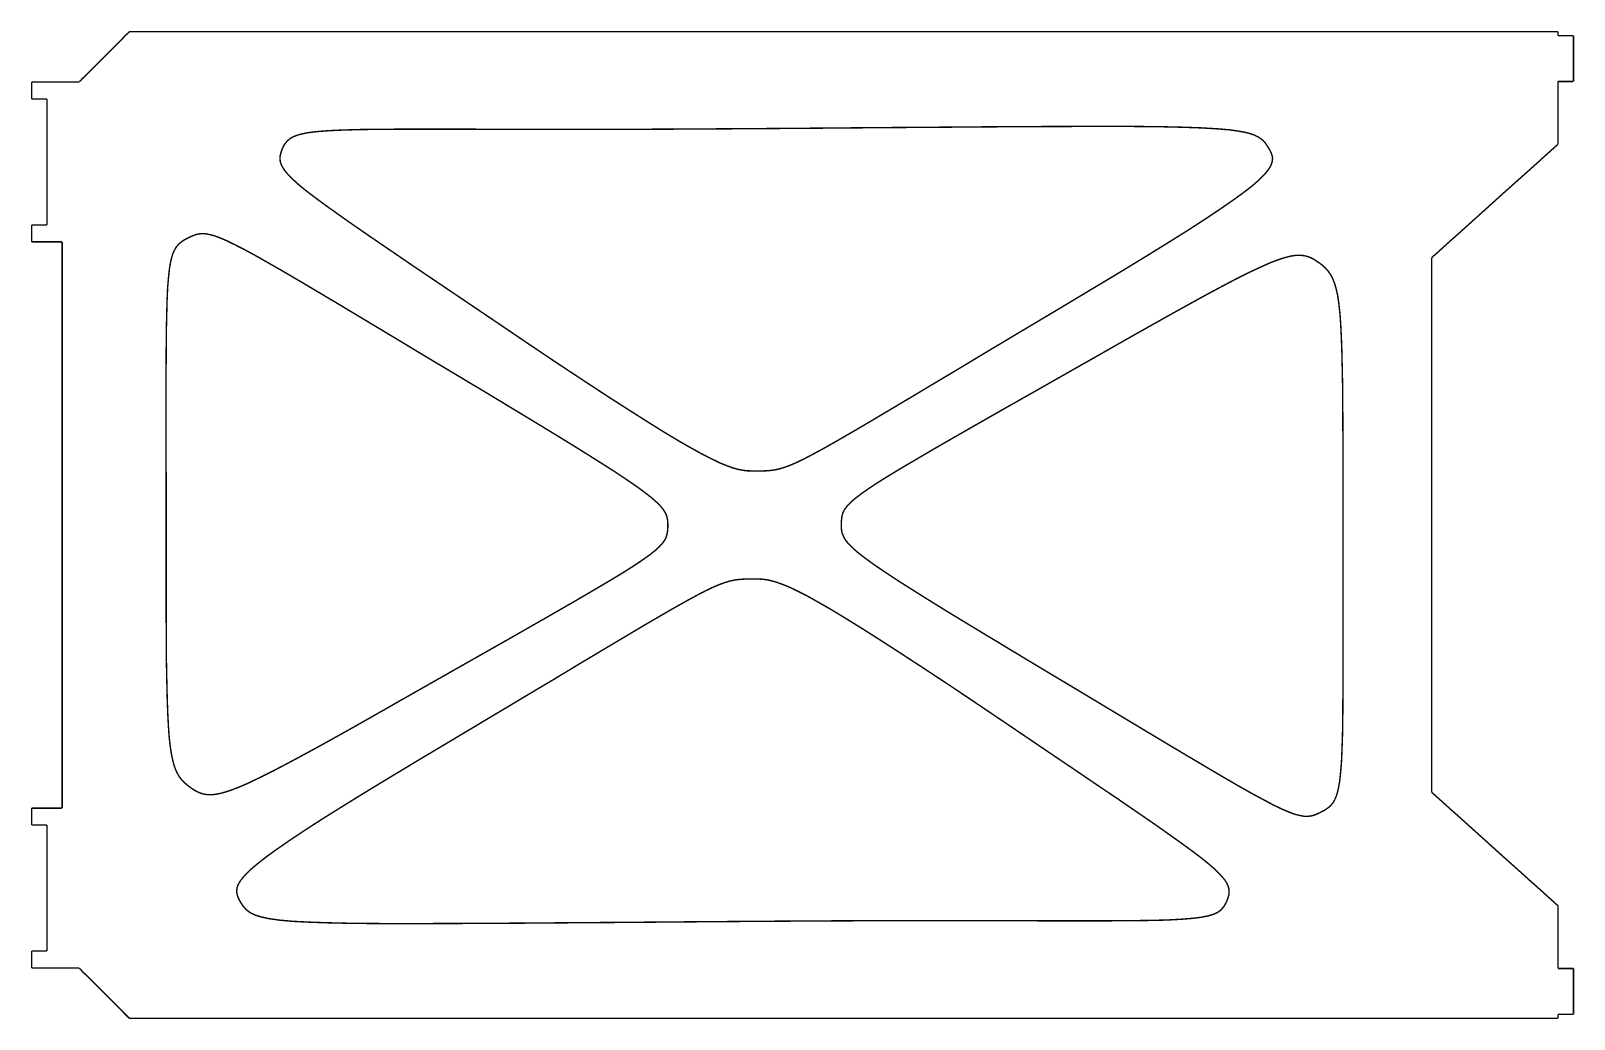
# Model space of a CAD drawing. Extents: x 0 to 19.7, y 0 to 31.3.
# Drawn here: x 0 to 11.94, y 0 to 7.65 of the extents above; entities that cross this region are included whole.
import ezdxf

# ---------------------------------------------------------------- set-up
doc = ezdxf.new("R2010")
doc.units = 0
doc.layers.get('0').update_dxf_attribs({"linetype": 'CONTINUOUS'})

msp = doc.modelspace()

# ---------------------------------------------------------------- linework, layer by layer
at = {"color": 0, "const_width": 0.0111}
for points in [[(0.752, 7.632), (0.76, 7.641)], [(0.76, 7.641), (0.763, 7.643)], [(0.763, 7.643), (0.843, 7.643)], [(0.843, 7.643), (1.073, 7.643)], [(1.073, 7.643), (1.435, 7.643)], [(1.435, 7.643), (1.913, 7.643)], [(1.913, 7.643), (2.49, 7.643)], [(2.49, 7.643), (3.151, 7.643)], [(3.151, 7.643), (3.877, 7.643)], [(3.877, 7.643), (4.654, 7.643)], [(4.654, 7.643), (5.464, 7.643)], [(5.464, 7.643), (6.29, 7.643)], [(6.29, 7.643), (7.116, 7.643)], [(7.116, 7.643), (7.926, 7.643)], [(7.926, 7.643), (8.702, 7.643)], [(8.702, 7.643), (9.429, 7.643)], [(9.429, 7.643), (10.089, 7.643)], [(10.089, 7.643), (10.667, 7.643)], [(10.667, 7.643), (11.145, 7.643)], [(11.145, 7.643), (11.507, 7.643)], [(11.507, 7.643), (11.736, 7.643)], [(11.736, 7.643), (11.816, 7.643)], [(11.816, 7.643), (11.816, 7.643)], [(11.816, 7.643), (11.816, 7.642)], [(11.816, 7.642), (11.816, 7.641)], [(11.816, 7.641), (11.816, 7.64)], [(11.816, 7.64), (11.816, 7.638)], [(11.816, 7.638), (11.816, 7.636)], [(11.816, 7.636), (11.816, 7.634)], [(0.626, 7.506), (0.653, 7.533)], [(0.653, 7.533), (0.679, 7.559)], [(0.679, 7.559), (0.702, 7.582)], [(0.702, 7.582), (0.722, 7.603)], [(0.722, 7.603), (0.739, 7.62)], [(0.739, 7.62), (0.752, 7.632)], [(11.816, 7.634), (11.816, 7.632)], [(11.816, 7.632), (11.816, 7.63)], [(11.816, 7.63), (11.816, 7.627)], [(11.816, 7.627), (11.816, 7.625)], [(11.816, 7.625), (11.816, 7.622)], [(11.816, 7.622), (11.816, 7.62)], [(11.816, 7.62), (11.816, 7.618)], [(11.816, 7.618), (11.816, 7.616)], [(11.816, 7.616), (11.816, 7.614)], [(11.816, 7.614), (11.816, 7.613)], [(11.816, 7.613), (11.816, 7.612)], [(11.816, 7.612), (11.816, 7.611)], [(11.816, 7.611), (11.816, 7.611)], [(11.816, 7.611), (11.817, 7.611)], [(11.817, 7.611), (11.82, 7.611)], [(11.82, 7.611), (11.824, 7.611)], [(11.824, 7.611), (11.829, 7.611)], [(11.829, 7.611), (11.835, 7.611)], [(11.835, 7.611), (11.842, 7.611)], [(11.842, 7.611), (11.85, 7.611)], [(11.85, 7.611), (11.858, 7.611)], [(11.858, 7.611), (11.867, 7.611)], [(11.867, 7.611), (11.876, 7.611)], [(11.876, 7.611), (11.884, 7.611)], [(11.884, 7.611), (11.893, 7.611)], [(11.893, 7.611), (11.901, 7.611)], [(11.901, 7.611), (11.909, 7.611)], [(11.909, 7.611), (11.916, 7.611)], [(11.916, 7.611), (11.922, 7.611)], [(11.922, 7.611), (11.928, 7.611)], [(11.928, 7.611), (11.931, 7.611)], [(11.931, 7.611), (11.934, 7.611)], [(11.934, 7.611), (11.935, 7.611)], [(11.935, 7.611), (11.935, 7.608)], [(11.935, 7.608), (11.935, 7.601)], [(11.935, 7.601), (11.935, 7.589)], [(11.935, 7.589), (11.935, 7.574)], [(11.935, 7.574), (11.935, 7.555)], [(11.935, 7.555), (11.935, 7.534)], [(11.935, 7.534), (11.935, 7.511)], [(0.51, 7.39), (0.539, 7.419)], [(0.539, 7.419), (0.568, 7.448)], [(0.568, 7.448), (0.597, 7.477)], [(0.597, 7.477), (0.626, 7.506)], [(11.935, 7.511), (11.935, 7.486)], [(11.935, 7.486), (11.935, 7.46)], [(11.935, 7.46), (11.935, 7.434)], [(11.935, 7.434), (11.935, 7.407)], [(11.935, 7.407), (11.935, 7.381)], [(0.396, 7.277), (0.413, 7.293)], [(0.413, 7.293), (0.434, 7.314)], [(0.434, 7.314), (0.457, 7.337)], [(0.457, 7.337), (0.483, 7.363)], [(0.483, 7.363), (0.51, 7.39)], [(11.935, 7.381), (11.935, 7.356)], [(11.935, 7.356), (11.935, 7.333)], [(11.935, 7.333), (11.935, 7.312)], [(11.935, 7.312), (11.935, 7.293)], [(11.935, 7.293), (11.935, 7.278)], [(11.935, 7.278), (11.935, 7.266)], [(0.006, 7.252), (0.006, 7.253)], [(0.006, 7.253), (0.008, 7.253)], [(0.006, 7.249), (0.006, 7.252)], [(0.006, 7.245), (0.006, 7.249)], [(0.006, 7.239), (0.006, 7.245)], [(0.006, 7.232), (0.006, 7.239)], [(0.006, 7.225), (0.006, 7.232)], [(0.006, 7.216), (0.006, 7.225)], [(0.006, 7.207), (0.006, 7.216)], [(0.006, 7.197), (0.006, 7.207)], [(0.006, 7.187), (0.006, 7.197)], [(0.006, 7.178), (0.006, 7.187)], [(0.006, 7.168), (0.006, 7.178)], [(0.006, 7.159), (0.006, 7.168)], [(0.006, 7.15), (0.006, 7.159)], [(0.008, 7.253), (0.016, 7.253)], [(0.016, 7.253), (0.028, 7.253)], [(0.028, 7.253), (0.044, 7.253)], [(0.044, 7.253), (0.063, 7.253)], [(0.063, 7.253), (0.085, 7.253)], [(0.085, 7.253), (0.109, 7.253)], [(0.109, 7.253), (0.135, 7.253)], [(0.135, 7.253), (0.162, 7.253)], [(0.162, 7.253), (0.189, 7.253)], [(0.189, 7.253), (0.217, 7.253)], [(0.217, 7.253), (0.243, 7.253)], [(0.243, 7.253), (0.269, 7.253)], [(0.269, 7.253), (0.293, 7.253)], [(0.293, 7.253), (0.315, 7.253)], [(0.315, 7.253), (0.334, 7.253)], [(0.334, 7.253), (0.35, 7.253)], [(0.35, 7.253), (0.362, 7.253)], [(0.362, 7.253), (0.37, 7.253)], [(0.37, 7.253), (0.373, 7.253)], [(0.373, 7.253), (0.375, 7.256)], [(0.375, 7.256), (0.384, 7.264)], [(0.384, 7.264), (0.396, 7.277)], [(11.817, 7.257), (11.816, 7.257)], [(11.816, 7.257), (11.816, 7.253)], [(11.816, 7.253), (11.816, 7.243)], [(11.816, 7.243), (11.816, 7.227)], [(11.816, 7.227), (11.816, 7.206)], [(11.816, 7.206), (11.816, 7.181)], [(11.816, 7.181), (11.816, 7.152)], [(11.82, 7.257), (11.817, 7.257)], [(11.824, 7.257), (11.82, 7.257)], [(11.829, 7.257), (11.824, 7.257)], [(11.835, 7.257), (11.829, 7.257)], [(11.842, 7.257), (11.835, 7.257)], [(11.85, 7.257), (11.842, 7.257)], [(11.858, 7.257), (11.85, 7.257)], [(11.867, 7.257), (11.858, 7.257)], [(11.876, 7.257), (11.867, 7.257)], [(11.884, 7.257), (11.876, 7.257)], [(11.893, 7.257), (11.884, 7.257)], [(11.901, 7.257), (11.893, 7.257)], [(11.909, 7.257), (11.901, 7.257)], [(11.916, 7.257), (11.909, 7.257)], [(11.922, 7.257), (11.916, 7.257)], [(11.928, 7.257), (11.922, 7.257)], [(11.931, 7.257), (11.928, 7.257)], [(11.934, 7.257), (11.931, 7.257)], [(11.935, 7.257), (11.934, 7.257)], [(11.935, 7.266), (11.935, 7.259)], [(11.935, 7.259), (11.935, 7.257)], [(0.006, 7.142), (0.006, 7.15)], [(0.006, 7.136), (0.006, 7.142)], [(0.006, 7.13), (0.006, 7.136)], [(0.006, 7.126), (0.006, 7.13)], [(0.006, 7.123), (0.006, 7.126)], [(0.006, 7.122), (0.006, 7.122)], [(0.006, 7.122), (0.006, 7.123)], [(0.009, 7.122), (0.006, 7.122)], [(0.013, 7.122), (0.009, 7.122)], [(0.018, 7.122), (0.013, 7.122)], [(0.024, 7.122), (0.018, 7.122)], [(0.031, 7.122), (0.024, 7.122)], [(0.039, 7.122), (0.031, 7.122)], [(0.047, 7.122), (0.039, 7.122)], [(0.056, 7.122), (0.047, 7.122)], [(0.065, 7.122), (0.056, 7.122)], [(0.073, 7.122), (0.065, 7.122)], [(0.082, 7.122), (0.073, 7.122)], [(0.09, 7.122), (0.082, 7.122)], [(0.098, 7.122), (0.09, 7.122)], [(0.105, 7.122), (0.098, 7.122)], [(0.111, 7.122), (0.105, 7.122)], [(0.116, 7.122), (0.111, 7.122)], [(0.12, 7.122), (0.116, 7.122)], [(0.123, 7.122), (0.12, 7.122)], [(0.124, 7.122), (0.123, 7.122)], [(0.124, 7.115), (0.124, 7.122)], [(0.124, 7.095), (0.124, 7.115)], [(0.124, 7.063), (0.124, 7.095)], [(0.124, 7.02), (0.124, 7.063)], [(11.816, 7.152), (11.816, 7.12)], [(11.816, 7.12), (11.816, 7.086)], [(11.816, 7.086), (11.816, 7.051)], [(11.816, 7.051), (11.816, 7.014)], [(0.124, 6.969), (0.124, 7.02)], [(0.124, 6.911), (0.124, 6.969)], [(11.816, 7.014), (11.816, 6.978)], [(11.816, 6.978), (11.816, 6.943)], [(11.816, 6.943), (11.816, 6.909)], [(0.124, 6.847), (0.124, 6.911)], [(0.124, 6.778), (0.124, 6.847)], [(1.981, 6.794), (2.005, 6.816)], [(2.005, 6.816), (2.038, 6.833)], [(2.038, 6.833), (2.082, 6.848)], [(2.082, 6.848), (2.139, 6.86)], [(2.139, 6.86), (2.211, 6.869)], [(2.211, 6.869), (2.301, 6.876)], [(2.301, 6.876), (2.41, 6.881)], [(2.41, 6.881), (2.542, 6.885)], [(2.542, 6.885), (2.698, 6.887)], [(2.698, 6.887), (2.881, 6.888)], [(2.881, 6.888), (3.094, 6.888)], [(3.094, 6.888), (3.337, 6.888)], [(3.337, 6.888), (3.615, 6.887)], [(3.615, 6.887), (3.929, 6.887)], [(3.929, 6.887), (4.28, 6.887)], [(4.28, 6.887), (4.673, 6.887)], [(4.673, 6.887), (5.109, 6.889)], [(5.109, 6.889), (5.589, 6.892)], [(5.589, 6.892), (6.114, 6.896)], [(6.114, 6.896), (6.589, 6.9)], [(6.589, 6.9), (7.017, 6.903)], [(7.017, 6.903), (7.4, 6.906)], [(7.4, 6.906), (7.742, 6.908)], [(7.742, 6.908), (8.044, 6.909)], [(8.044, 6.909), (8.309, 6.91)], [(8.309, 6.91), (8.541, 6.909)], [(8.541, 6.909), (8.74, 6.907)], [(8.74, 6.907), (8.911, 6.903)], [(8.911, 6.903), (9.054, 6.898)], [(9.054, 6.898), (9.174, 6.891)], [(9.174, 6.891), (9.272, 6.883)], [(9.272, 6.883), (9.351, 6.872)], [(9.351, 6.872), (9.414, 6.859)], [(9.414, 6.859), (9.462, 6.844)], [(9.462, 6.844), (9.499, 6.826)], [(9.499, 6.826), (9.528, 6.805)], [(9.528, 6.805), (9.55, 6.782)], [(11.816, 6.909), (11.816, 6.877)], [(11.816, 6.877), (11.816, 6.848)], [(11.816, 6.848), (11.816, 6.823)], [(11.816, 6.823), (11.816, 6.802)], [(11.816, 6.802), (11.816, 6.786)], [(0.124, 6.707), (0.124, 6.778)], [(0.124, 6.634), (0.124, 6.707)], [(1.927, 6.661), (1.929, 6.686)], [(1.929, 6.686), (1.937, 6.713)], [(1.937, 6.713), (1.947, 6.74)], [(1.947, 6.74), (1.962, 6.769)], [(1.962, 6.769), (1.981, 6.794)], [(9.568, 6.755), (9.55, 6.782)], [(9.568, 6.755), (9.583, 6.731)], [(9.583, 6.731), (9.595, 6.707)], [(9.595, 6.707), (9.604, 6.683)], [(9.604, 6.683), (9.607, 6.658)], [(11.757, 6.719), (11.715, 6.681)], [(11.789, 6.748), (11.757, 6.719)], [(11.809, 6.766), (11.789, 6.748)], [(11.816, 6.772), (11.809, 6.766)], [(11.816, 6.786), (11.816, 6.776)], [(11.816, 6.776), (11.816, 6.772)], [(0.124, 6.561), (0.124, 6.634)], [(1.93, 6.634), (1.927, 6.661)], [(1.94, 6.607), (1.93, 6.634)], [(1.958, 6.576), (1.94, 6.607)], [(1.984, 6.543), (1.958, 6.576)], [(9.572, 6.571), (9.542, 6.535)], [(9.592, 6.603), (9.572, 6.571)], [(9.603, 6.632), (9.592, 6.603)], [(9.607, 6.658), (9.603, 6.632)], [(11.605, 6.582), (11.541, 6.525)], [(11.664, 6.635), (11.605, 6.582)], [(11.715, 6.681), (11.664, 6.635)], [(0.124, 6.489), (0.124, 6.561)], [(0.124, 6.421), (0.124, 6.489)], [(2.02, 6.506), (1.984, 6.543)], [(2.067, 6.463), (2.02, 6.506)], [(2.126, 6.414), (2.067, 6.463)], [(9.447, 6.447), (9.378, 6.394)], [(9.501, 6.494), (9.447, 6.447)], [(9.542, 6.535), (9.501, 6.494)], [(11.472, 6.463), (11.4, 6.399)], [(11.541, 6.525), (11.472, 6.463)], [(0.124, 6.357), (0.124, 6.421)], [(0.124, 6.298), (0.124, 6.357)], [(2.198, 6.359), (2.126, 6.414)], [(2.284, 6.296), (2.198, 6.359)], [(9.295, 6.334), (9.195, 6.265)], [(9.378, 6.394), (9.295, 6.334)], [(11.327, 6.333), (11.254, 6.267)], [(11.4, 6.399), (11.327, 6.333)], [(0.124, 6.247), (0.124, 6.298)], [(0.124, 6.205), (0.124, 6.247)], [(0.124, 6.173), (0.124, 6.205)], [(2.385, 6.224), (2.284, 6.296)], [(2.501, 6.142), (2.385, 6.224)], [(9.195, 6.265), (9.078, 6.187)], [(11.254, 6.267), (11.183, 6.203)], [(0.006, 6.145), (0.006, 6.146)], [(0.006, 6.146), (0.006, 6.146)], [(0.006, 6.142), (0.006, 6.145)], [(0.006, 6.138), (0.006, 6.142)], [(0.006, 6.132), (0.006, 6.138)], [(0.006, 6.126), (0.006, 6.132)], [(0.006, 6.118), (0.006, 6.126)], [(0.006, 6.109), (0.006, 6.118)], [(0.006, 6.1), (0.006, 6.109)], [(0.006, 6.091), (0.006, 6.1)], [(0.006, 6.081), (0.006, 6.091)], [(0.006, 6.146), (0.009, 6.146)], [(0.009, 6.146), (0.013, 6.146)], [(0.013, 6.146), (0.018, 6.146)], [(0.018, 6.146), (0.024, 6.146)], [(0.024, 6.146), (0.031, 6.146)], [(0.031, 6.146), (0.039, 6.146)], [(0.039, 6.146), (0.047, 6.146)], [(0.047, 6.146), (0.056, 6.146)], [(0.056, 6.146), (0.065, 6.146)], [(0.065, 6.146), (0.073, 6.146)], [(0.073, 6.146), (0.082, 6.146)], [(0.082, 6.146), (0.09, 6.146)], [(0.09, 6.146), (0.098, 6.146)], [(0.098, 6.146), (0.105, 6.146)], [(0.105, 6.146), (0.111, 6.146)], [(0.111, 6.146), (0.116, 6.146)], [(0.116, 6.146), (0.12, 6.146)], [(0.12, 6.146), (0.123, 6.146)], [(0.123, 6.146), (0.124, 6.146)], [(0.124, 6.153), (0.124, 6.173)], [(0.124, 6.146), (0.124, 6.153)], [(2.635, 6.05), (2.501, 6.142)], [(8.942, 6.099), (8.785, 6.001)], [(9.078, 6.187), (8.942, 6.099)], [(11.114, 6.141), (11.05, 6.083)], [(11.183, 6.203), (11.114, 6.141)], [(0.006, 6.071), (0.006, 6.081)], [(0.006, 6.062), (0.006, 6.071)], [(0.006, 6.053), (0.006, 6.062)], [(0.006, 6.044), (0.006, 6.053)], [(0.006, 6.036), (0.006, 6.044)], [(0.006, 6.03), (0.006, 6.036)], [(0.006, 6.024), (0.006, 6.03)], [(0.006, 6.02), (0.006, 6.024)], [(0.006, 6.017), (0.006, 6.02)], [(0.006, 6.016), (0.006, 6.017)], [(0.007, 6.016), (0.006, 6.016)], [(0.012, 6.016), (0.007, 6.016)], [(0.02, 6.016), (0.012, 6.016)], [(0.03, 6.016), (0.02, 6.016)], [(0.042, 6.016), (0.03, 6.016)], [(0.057, 6.016), (0.042, 6.016)], [(0.072, 6.016), (0.057, 6.016)], [(0.089, 6.016), (0.072, 6.016)], [(0.106, 6.016), (0.089, 6.016)], [(0.124, 6.016), (0.106, 6.016)], [(0.141, 6.016), (0.124, 6.016)], [(0.159, 6.016), (0.141, 6.016)], [(0.175, 6.016), (0.159, 6.016)], [(0.191, 6.016), (0.175, 6.016)], [(0.205, 6.016), (0.191, 6.016)], [(0.217, 6.016), (0.205, 6.016)], [(0.227, 6.016), (0.217, 6.016)], [(0.235, 6.016), (0.227, 6.016)], [(0.24, 6.016), (0.235, 6.016)], [(0.242, 6.016), (0.24, 6.016)], [(0.242, 5.984), (0.242, 6.016)], [(0.242, 5.893), (0.242, 5.984)], [(1.107, 5.945), (1.123, 5.973)], [(1.123, 5.973), (1.142, 5.996)], [(1.142, 5.996), (1.163, 6.015)], [(1.163, 6.015), (1.187, 6.031)], [(1.215, 6.046), (1.187, 6.031)], [(1.215, 6.046), (1.241, 6.058)], [(1.241, 6.058), (1.265, 6.068)], [(1.265, 6.068), (1.29, 6.076)], [(1.29, 6.076), (1.317, 6.079)], [(1.317, 6.079), (1.347, 6.079)], [(1.347, 6.079), (1.381, 6.073)], [(1.381, 6.073), (1.42, 6.063)], [(1.42, 6.063), (1.465, 6.046)], [(1.465, 6.046), (1.519, 6.023)], [(1.519, 6.023), (1.582, 5.992)], [(1.582, 5.992), (1.656, 5.954)], [(2.787, 5.946), (2.635, 6.05)], [(8.785, 6.001), (8.607, 5.891)], [(10.94, 5.985), (10.898, 5.947)], [(10.991, 6.031), (10.94, 5.985)], [(11.05, 6.083), (10.991, 6.031)], [(0.242, 5.75), (0.242, 5.893)], [(1.072, 5.809), (1.082, 5.864)], [(1.082, 5.864), (1.093, 5.909)], [(1.093, 5.909), (1.107, 5.945)], [(1.656, 5.954), (1.741, 5.908)], [(1.741, 5.908), (1.839, 5.852)], [(1.839, 5.852), (1.951, 5.788)], [(2.957, 5.83), (2.787, 5.946)], [(8.607, 5.891), (8.407, 5.769)], [(9.511, 5.819), (9.582, 5.851)], [(9.582, 5.851), (9.644, 5.875)], [(9.644, 5.875), (9.698, 5.893)], [(9.698, 5.893), (9.745, 5.905)], [(9.745, 5.905), (9.786, 5.911)], [(9.786, 5.911), (9.822, 5.912)], [(9.822, 5.912), (9.853, 5.909)], [(9.853, 5.909), (9.882, 5.901)], [(9.882, 5.901), (9.909, 5.89)], [(9.909, 5.89), (9.934, 5.876)], [(9.934, 5.876), (9.96, 5.858)], [(9.96, 5.858), (9.988, 5.838)], [(10.845, 5.9), (10.838, 5.894)], [(10.838, 5.894), (10.838, 5.864)], [(10.838, 5.864), (10.838, 5.778)], [(10.866, 5.918), (10.845, 5.9)], [(10.898, 5.947), (10.866, 5.918)], [(0.242, 5.56), (0.242, 5.75)], [(1.058, 5.661), (1.065, 5.741)], [(1.065, 5.741), (1.072, 5.809)], [(1.951, 5.788), (2.079, 5.713)], [(3.148, 5.701), (2.957, 5.83)], [(8.407, 5.769), (8.182, 5.634)], [(9.232, 5.68), (9.337, 5.735)], [(9.337, 5.735), (9.43, 5.781)], [(9.43, 5.781), (9.511, 5.819)], [(9.988, 5.838), (10.012, 5.817)], [(10.012, 5.817), (10.034, 5.793)], [(10.034, 5.793), (10.054, 5.766)], [(10.054, 5.766), (10.071, 5.734)], [(10.071, 5.734), (10.086, 5.697)], [(10.838, 5.778), (10.838, 5.642)], [(1.054, 5.565), (1.058, 5.661)], [(2.079, 5.713), (2.224, 5.627)], [(2.224, 5.627), (2.387, 5.53)], [(3.36, 5.558), (3.148, 5.701)], [(8.182, 5.634), (7.932, 5.484)], [(8.981, 5.544), (9.114, 5.617)], [(9.114, 5.617), (9.232, 5.68)], [(10.086, 5.697), (10.099, 5.652)], [(10.099, 5.652), (10.111, 5.599)], [(10.838, 5.642), (10.838, 5.463)], [(0.242, 5.331), (0.242, 5.56)], [(1.051, 5.453), (1.054, 5.565)], [(2.387, 5.53), (2.569, 5.421)], [(3.594, 5.4), (3.36, 5.558)], [(8.833, 5.462), (8.981, 5.544)], [(10.111, 5.599), (10.12, 5.537)], [(10.12, 5.537), (10.128, 5.464)], [(1.048, 5.322), (1.051, 5.453)], [(2.569, 5.421), (2.772, 5.299)], [(3.846, 5.229), (3.594, 5.4)], [(7.932, 5.484), (7.646, 5.314)], [(8.488, 5.268), (8.669, 5.37)], [(8.669, 5.37), (8.833, 5.462)], [(10.128, 5.464), (10.134, 5.379)], [(10.134, 5.379), (10.139, 5.28)], [(10.838, 5.463), (10.838, 5.247)], [(0.242, 5.069), (0.242, 5.331)], [(1.047, 5.172), (1.048, 5.322)], [(2.772, 5.299), (2.996, 5.164)], [(7.646, 5.314), (7.387, 5.159)], [(8.288, 5.154), (8.488, 5.268)], [(10.139, 5.28), (10.143, 5.168)], [(1.046, 5.001), (1.047, 5.172)], [(2.996, 5.164), (3.268, 5.001)], [(4.074, 5.076), (3.846, 5.229)], [(7.387, 5.159), (7.156, 5.02)], [(8.006, 4.994), (8.288, 5.154)], [(10.143, 5.168), (10.146, 5.04)], [(10.838, 5.247), (10.838, 5)], [(0.242, 4.781), (0.242, 5.069)], [(4.28, 4.94), (4.074, 5.076)], [(7.156, 5.02), (6.948, 4.896)], [(10.146, 5.04), (10.149, 4.895)], [(1.046, 4.807), (1.046, 5.001)], [(3.268, 5.001), (3.514, 4.854)], [(4.464, 4.819), (4.28, 4.94)], [(6.948, 4.896), (6.764, 4.786)], [(7.751, 4.849), (8.006, 4.994)], [(10.149, 4.895), (10.15, 4.732)], [(10.838, 5), (10.838, 4.728)], [(0.242, 4.473), (0.242, 4.781)], [(1.046, 4.588), (1.046, 4.807)], [(3.514, 4.854), (3.734, 4.721)], [(4.628, 4.714), (4.464, 4.819)], [(6.764, 4.786), (6.601, 4.689)], [(7.523, 4.72), (7.751, 4.849)], [(3.734, 4.721), (3.929, 4.603)], [(4.773, 4.622), (4.628, 4.714)], [(6.601, 4.689), (6.458, 4.604)], [(7.32, 4.604), (7.523, 4.72)], [(10.15, 4.732), (10.151, 4.55)], [(10.838, 4.728), (10.838, 4.437)], [(1.046, 4.344), (1.046, 4.588)], [(3.929, 4.603), (4.103, 4.497)], [(4.901, 4.542), (4.773, 4.622)], [(5.013, 4.475), (4.901, 4.542)], [(6.458, 4.604), (6.333, 4.531)], [(7.14, 4.501), (7.32, 4.604)], [(10.151, 4.55), (10.151, 4.348)], [(0.242, 4.152), (0.242, 4.473)], [(4.103, 4.497), (4.255, 4.403)], [(5.111, 4.419), (5.013, 4.475)], [(5.196, 4.372), (5.111, 4.419)], [(6.13, 4.415), (6.049, 4.371)], [(6.224, 4.468), (6.13, 4.415)], [(6.333, 4.531), (6.224, 4.468)], [(6.982, 4.41), (7.14, 4.501)], [(10.838, 4.437), (10.838, 4.134)], [(1.047, 4.073), (1.046, 4.344)], [(4.255, 4.403), (4.387, 4.32)], [(4.387, 4.32), (4.501, 4.248)], [(5.269, 4.335), (5.196, 4.372)], [(5.331, 4.305), (5.269, 4.335)], [(5.385, 4.283), (5.331, 4.305)], [(5.92, 4.306), (5.868, 4.284)], [(5.98, 4.335), (5.92, 4.306)], [(6.049, 4.371), (5.98, 4.335)], [(6.725, 4.259), (6.844, 4.329)], [(6.844, 4.329), (6.982, 4.41)], [(10.151, 4.348), (10.151, 4.124)], [(4.501, 4.248), (4.597, 4.184)], [(4.597, 4.184), (4.678, 4.129)], [(5.432, 4.266), (5.385, 4.283)], [(5.472, 4.255), (5.432, 4.266)], [(5.508, 4.248), (5.472, 4.255)], [(5.54, 4.244), (5.508, 4.248)], [(5.571, 4.243), (5.54, 4.244)], [(5.601, 4.242), (5.571, 4.243)], [(5.633, 4.242), (5.601, 4.242)], [(5.671, 4.243), (5.633, 4.242)], [(5.708, 4.245), (5.671, 4.243)], [(5.744, 4.249), (5.708, 4.245)], [(5.782, 4.256), (5.744, 4.249)], [(5.823, 4.268), (5.782, 4.256)], [(5.868, 4.284), (5.823, 4.268)], [(6.54, 4.145), (6.625, 4.198)], [(6.625, 4.198), (6.725, 4.259)], [(0.242, 3.824), (0.242, 4.152)], [(1.047, 3.772), (1.047, 4.073)], [(4.678, 4.129), (4.745, 4.08)], [(4.745, 4.08), (4.799, 4.038)], [(6.369, 4.023), (6.414, 4.058)], [(6.414, 4.058), (6.47, 4.098)], [(6.47, 4.098), (6.54, 4.145)], [(10.151, 4.124), (10.151, 3.877)], [(10.838, 4.134), (10.838, 3.824)], [(4.799, 4.038), (4.841, 4.001)], [(4.841, 4.001), (4.873, 3.969)], [(4.873, 3.969), (4.896, 3.94)], [(4.896, 3.94), (4.912, 3.913)], [(6.281, 3.914), (6.292, 3.939)], [(6.292, 3.939), (6.31, 3.964)], [(6.31, 3.964), (6.335, 3.992)], [(6.335, 3.992), (6.369, 4.023)], [(0.242, 3.497), (0.242, 3.824)], [(4.912, 3.913), (4.921, 3.888)], [(4.921, 3.888), (4.926, 3.863)], [(4.926, 3.863), (4.928, 3.838)], [(4.928, 3.838), (4.928, 3.811)], [(6.27, 3.838), (6.272, 3.865)], [(6.27, 3.811), (6.27, 3.838)], [(6.272, 3.865), (6.275, 3.89)], [(6.275, 3.89), (6.281, 3.914)], [(10.151, 3.877), (10.151, 3.576)], [(10.838, 3.824), (10.838, 3.515)], [(1.047, 3.525), (1.047, 3.772)], [(4.906, 3.71), (4.888, 3.685)], [(4.917, 3.735), (4.906, 3.71)], [(4.923, 3.759), (4.917, 3.735)], [(4.927, 3.784), (4.923, 3.759)], [(4.928, 3.811), (4.927, 3.784)], [(6.272, 3.786), (6.27, 3.811)], [(6.277, 3.761), (6.272, 3.786)], [(6.287, 3.736), (6.277, 3.761)], [(6.302, 3.709), (6.287, 3.736)], [(6.325, 3.68), (6.302, 3.709)], [(4.785, 3.591), (4.728, 3.551)], [(4.829, 3.626), (4.785, 3.591)], [(4.863, 3.657), (4.829, 3.626)], [(4.888, 3.685), (4.863, 3.657)], [(6.357, 3.648), (6.325, 3.68)], [(6.399, 3.611), (6.357, 3.648)], [(6.453, 3.569), (6.399, 3.611)], [(0.242, 3.176), (0.242, 3.497)], [(1.047, 3.301), (1.047, 3.525)], [(4.658, 3.504), (4.574, 3.451)], [(4.728, 3.551), (4.658, 3.504)], [(6.52, 3.52), (6.453, 3.569)], [(6.601, 3.465), (6.52, 3.52)], [(6.697, 3.401), (6.601, 3.465)], [(10.151, 3.576), (10.152, 3.305)], [(10.838, 3.515), (10.838, 3.212)], [(4.473, 3.39), (4.354, 3.32)], [(4.574, 3.451), (4.473, 3.39)], [(5.218, 3.314), (5.278, 3.343)], [(5.278, 3.343), (5.33, 3.365)], [(5.33, 3.365), (5.376, 3.381)], [(5.376, 3.381), (5.416, 3.393)], [(5.416, 3.393), (5.454, 3.4)], [(5.454, 3.4), (5.49, 3.404)], [(5.49, 3.404), (5.527, 3.406)], [(5.527, 3.406), (5.566, 3.407)], [(5.566, 3.407), (5.597, 3.407)], [(5.597, 3.407), (5.627, 3.406)], [(5.627, 3.406), (5.658, 3.405)], [(5.658, 3.405), (5.69, 3.401)], [(5.69, 3.401), (5.726, 3.394)], [(5.726, 3.394), (5.767, 3.382)], [(5.767, 3.382), (5.813, 3.366)], [(5.813, 3.366), (5.867, 3.344)], [(5.867, 3.344), (5.93, 3.314)], [(6.811, 3.329), (6.697, 3.401)], [(1.047, 3.099), (1.047, 3.301)], [(4.216, 3.239), (4.058, 3.148)], [(4.354, 3.32), (4.216, 3.239)], [(4.974, 3.181), (5.068, 3.234)], [(5.068, 3.234), (5.149, 3.278)], [(5.149, 3.278), (5.218, 3.314)], [(5.93, 3.314), (6.003, 3.277)], [(6.003, 3.277), (6.087, 3.23)], [(6.087, 3.23), (6.185, 3.174)], [(6.943, 3.246), (6.811, 3.329)], [(7.095, 3.152), (6.943, 3.246)], [(10.152, 3.305), (10.152, 3.061)], [(0.242, 2.868), (0.242, 3.176)], [(4.058, 3.148), (3.878, 3.045)], [(4.74, 3.045), (4.865, 3.118)], [(4.865, 3.118), (4.974, 3.181)], [(6.185, 3.174), (6.297, 3.106)], [(6.297, 3.106), (6.425, 3.027)], [(7.269, 3.046), (7.095, 3.152)], [(10.838, 3.212), (10.838, 2.921)], [(1.048, 2.917), (1.047, 3.099)], [(3.878, 3.045), (3.675, 2.929)], [(4.597, 2.96), (4.74, 3.045)], [(6.425, 3.027), (6.57, 2.935)], [(7.465, 2.928), (7.269, 3.046)], [(10.152, 3.061), (10.152, 2.842)], [(0.242, 2.58), (0.242, 2.868)], [(1.049, 2.754), (1.048, 2.917)], [(3.675, 2.929), (3.447, 2.8)], [(4.25, 2.753), (4.434, 2.863)], [(4.434, 2.863), (4.597, 2.96)], [(6.57, 2.935), (6.734, 2.829)], [(7.685, 2.795), (7.465, 2.928)], [(10.838, 2.921), (10.838, 2.649)], [(1.052, 2.609), (1.049, 2.754)], [(3.447, 2.8), (3.192, 2.655)], [(4.043, 2.628), (4.25, 2.753)], [(6.734, 2.829), (6.918, 2.709)], [(7.93, 2.648), (7.685, 2.795)], [(10.152, 2.842), (10.152, 2.648)], [(3.192, 2.655), (2.91, 2.495)], [(3.811, 2.49), (4.043, 2.628)], [(6.918, 2.709), (7.124, 2.573)], [(8.202, 2.485), (7.93, 2.648)], [(10.152, 2.648), (10.151, 2.477)], [(10.838, 2.649), (10.838, 2.402)], [(0.242, 2.318), (0.242, 2.58)], [(1.055, 2.481), (1.052, 2.609)], [(7.124, 2.573), (7.352, 2.42)], [(1.059, 2.368), (1.055, 2.481)], [(2.91, 2.495), (2.71, 2.381)], [(3.552, 2.335), (3.811, 2.49)], [(7.352, 2.42), (7.605, 2.249)], [(8.426, 2.35), (8.202, 2.485)], [(10.151, 2.477), (10.15, 2.327)], [(10.838, 2.402), (10.838, 2.186)], [(0.242, 2.089), (0.242, 2.318)], [(1.064, 2.27), (1.059, 2.368)], [(1.07, 2.185), (1.064, 2.27)], [(2.529, 2.278), (2.365, 2.186)], [(2.71, 2.381), (2.529, 2.278)], [(3.266, 2.164), (3.552, 2.335)], [(8.629, 2.228), (8.426, 2.35)], [(10.15, 2.327), (10.148, 2.196)], [(1.078, 2.112), (1.07, 2.185)], [(2.365, 2.186), (2.217, 2.104)], [(3.016, 2.015), (3.266, 2.164)], [(7.605, 2.249), (7.838, 2.091)], [(8.811, 2.119), (8.629, 2.228)], [(10.148, 2.196), (10.144, 2.084)], [(10.838, 2.186), (10.838, 2.007)], [(0.242, 1.899), (0.242, 2.089)], [(1.088, 2.05), (1.078, 2.112)], [(1.099, 1.997), (1.088, 2.05)], [(2.084, 2.032), (1.966, 1.969)], [(2.217, 2.104), (2.084, 2.032)], [(7.838, 2.091), (8.05, 1.948)], [(8.974, 2.022), (8.811, 2.119)], [(10.144, 2.084), (10.14, 1.988)], [(1.112, 1.952), (1.099, 1.997)], [(1.127, 1.915), (1.112, 1.952)], [(1.144, 1.883), (1.127, 1.915)], [(1.861, 1.914), (1.768, 1.868)], [(1.966, 1.969), (1.861, 1.914)], [(2.792, 1.88), (3.016, 2.015)], [(8.05, 1.948), (8.241, 1.818)], [(9.119, 1.936), (8.974, 2.022)], [(9.247, 1.861), (9.119, 1.936)], [(10.133, 1.907), (10.126, 1.84)], [(10.14, 1.988), (10.133, 1.907)], [(10.838, 2.007), (10.838, 1.871)], [(0.242, 1.756), (0.242, 1.899)], [(1.164, 1.856), (1.144, 1.883)], [(1.186, 1.832), (1.164, 1.856)], [(1.211, 1.811), (1.186, 1.832)], [(1.238, 1.79), (1.211, 1.811)], [(1.264, 1.773), (1.238, 1.79)], [(1.616, 1.798), (1.554, 1.774)], [(1.687, 1.829), (1.616, 1.798)], [(1.768, 1.868), (1.687, 1.829)], [(2.591, 1.758), (2.792, 1.88)], [(8.241, 1.818), (8.412, 1.703)], [(9.359, 1.796), (9.247, 1.861)], [(9.457, 1.741), (9.359, 1.796)], [(10.126, 1.84), (10.116, 1.785)], [(10.838, 1.871), (10.838, 1.785)], [(0.242, 1.665), (0.242, 1.756)], [(1.289, 1.759), (1.264, 1.773)], [(1.316, 1.748), (1.289, 1.759)], [(1.345, 1.74), (1.316, 1.748)], [(1.376, 1.737), (1.345, 1.74)], [(1.412, 1.738), (1.376, 1.737)], [(1.453, 1.744), (1.412, 1.738)], [(1.5, 1.756), (1.453, 1.744)], [(1.554, 1.774), (1.5, 1.756)], [(2.413, 1.648), (2.591, 1.758)], [(8.412, 1.703), (8.563, 1.599)], [(9.543, 1.695), (9.457, 1.741)], [(9.616, 1.656), (9.543, 1.695)], [(10.075, 1.675), (10.056, 1.653)], [(10.091, 1.704), (10.075, 1.675)], [(10.105, 1.74), (10.091, 1.704)], [(10.116, 1.785), (10.105, 1.74)], [(10.838, 1.785), (10.838, 1.755)], [(10.838, 1.755), (10.845, 1.749)], [(10.845, 1.749), (10.866, 1.731)], [(10.866, 1.731), (10.898, 1.702)], [(10.898, 1.702), (10.94, 1.664)], [(0.006, 1.632), (0.006, 1.633)], [(0.006, 1.633), (0.007, 1.633)], [(0.006, 1.629), (0.006, 1.632)], [(0.006, 1.625), (0.006, 1.629)], [(0.006, 1.619), (0.006, 1.625)], [(0.006, 1.613), (0.006, 1.619)], [(0.006, 1.605), (0.006, 1.613)], [(0.006, 1.596), (0.006, 1.605)], [(0.006, 1.587), (0.006, 1.596)], [(0.006, 1.578), (0.006, 1.587)], [(0.006, 1.568), (0.006, 1.578)], [(0.006, 1.558), (0.006, 1.568)], [(0.006, 1.549), (0.006, 1.558)], [(0.006, 1.54), (0.006, 1.549)], [(0.007, 1.633), (0.012, 1.633)], [(0.012, 1.633), (0.02, 1.633)], [(0.02, 1.633), (0.03, 1.633)], [(0.03, 1.633), (0.042, 1.633)], [(0.042, 1.633), (0.057, 1.633)], [(0.057, 1.633), (0.072, 1.633)], [(0.072, 1.633), (0.089, 1.633)], [(0.089, 1.633), (0.106, 1.633)], [(0.106, 1.633), (0.124, 1.633)], [(0.124, 1.633), (0.141, 1.633)], [(0.141, 1.633), (0.159, 1.633)], [(0.159, 1.633), (0.175, 1.633)], [(0.175, 1.633), (0.191, 1.633)], [(0.191, 1.633), (0.205, 1.633)], [(0.205, 1.633), (0.217, 1.633)], [(0.217, 1.633), (0.227, 1.633)], [(0.227, 1.633), (0.235, 1.633)], [(0.235, 1.633), (0.24, 1.633)], [(0.24, 1.633), (0.242, 1.633)], [(0.242, 1.633), (0.242, 1.665)], [(2.12, 1.462), (2.256, 1.55)], [(2.256, 1.55), (2.413, 1.648)], [(8.563, 1.599), (8.697, 1.507)], [(9.679, 1.626), (9.616, 1.656)], [(9.733, 1.603), (9.679, 1.626)], [(9.778, 1.586), (9.733, 1.603)], [(9.818, 1.576), (9.778, 1.586)], [(9.851, 1.57), (9.818, 1.576)], [(9.881, 1.57), (9.851, 1.57)], [(9.908, 1.573), (9.881, 1.57)], [(9.933, 1.58), (9.908, 1.573)], [(9.958, 1.591), (9.933, 1.58)], [(9.983, 1.603), (9.958, 1.591)], [(9.983, 1.603), (10.011, 1.618)], [(10.035, 1.634), (10.011, 1.618)], [(10.056, 1.653), (10.035, 1.634)], [(10.94, 1.664), (10.991, 1.618)], [(10.991, 1.618), (11.05, 1.566)], [(11.05, 1.566), (11.114, 1.508)], [(0.006, 1.531), (0.006, 1.54)], [(0.006, 1.523), (0.006, 1.531)], [(0.006, 1.517), (0.006, 1.523)], [(0.006, 1.511), (0.006, 1.517)], [(0.006, 1.507), (0.006, 1.511)], [(0.006, 1.504), (0.006, 1.507)], [(0.006, 1.503), (0.006, 1.504)], [(0.006, 1.503), (0.006, 1.503)], [(0.009, 1.503), (0.006, 1.503)], [(0.013, 1.503), (0.009, 1.503)], [(0.018, 1.503), (0.013, 1.503)], [(0.024, 1.503), (0.018, 1.503)], [(0.031, 1.503), (0.024, 1.503)], [(0.039, 1.503), (0.031, 1.503)], [(0.047, 1.503), (0.039, 1.503)], [(0.056, 1.503), (0.047, 1.503)], [(0.065, 1.503), (0.056, 1.503)], [(0.073, 1.503), (0.065, 1.503)], [(0.082, 1.503), (0.073, 1.503)], [(0.09, 1.503), (0.082, 1.503)], [(0.098, 1.503), (0.09, 1.503)], [(0.105, 1.503), (0.098, 1.503)], [(0.111, 1.503), (0.105, 1.503)], [(0.116, 1.503), (0.111, 1.503)], [(0.12, 1.503), (0.116, 1.503)], [(0.123, 1.503), (0.12, 1.503)], [(0.124, 1.503), (0.123, 1.503)], [(0.124, 1.496), (0.124, 1.503)], [(0.124, 1.476), (0.124, 1.496)], [(0.124, 1.444), (0.124, 1.476)], [(0.124, 1.401), (0.124, 1.444)], [(2.003, 1.384), (2.12, 1.462)], [(8.697, 1.507), (8.813, 1.425)], [(11.114, 1.508), (11.183, 1.446)], [(11.183, 1.446), (11.254, 1.382)], [(0.124, 1.35), (0.124, 1.401)], [(0.124, 1.292), (0.124, 1.35)], [(1.82, 1.255), (1.903, 1.315)], [(1.903, 1.315), (2.003, 1.384)], [(8.813, 1.425), (8.914, 1.353)], [(8.914, 1.353), (9, 1.29)], [(11.254, 1.382), (11.327, 1.316)], [(11.327, 1.316), (11.4, 1.25)], [(0.124, 1.228), (0.124, 1.292)], [(0.124, 1.159), (0.124, 1.228)], [(1.697, 1.155), (1.752, 1.201)], [(1.752, 1.201), (1.82, 1.255)], [(9, 1.29), (9.072, 1.235)], [(9.072, 1.235), (9.131, 1.186)], [(11.4, 1.25), (11.472, 1.186)], [(0.124, 1.088), (0.124, 1.159)], [(0.124, 1.015), (0.124, 1.088)], [(1.606, 1.046), (1.626, 1.078)], [(1.626, 1.078), (1.656, 1.114)], [(1.656, 1.114), (1.697, 1.155)], [(9.131, 1.186), (9.178, 1.143)], [(9.178, 1.143), (9.214, 1.106)], [(9.214, 1.106), (9.241, 1.072)], [(9.241, 1.072), (9.258, 1.042)], [(11.472, 1.186), (11.541, 1.124)], [(11.541, 1.124), (11.605, 1.066)], [(0.124, 0.942), (0.124, 1.015)], [(1.592, 0.991), (1.595, 1.017)], [(1.595, 0.966), (1.592, 0.991)], [(1.595, 1.017), (1.606, 1.046)], [(1.603, 0.942), (1.595, 0.966)], [(9.258, 1.042), (9.268, 1.015)], [(9.269, 0.962), (9.261, 0.936)], [(9.268, 1.015), (9.271, 0.988)], [(9.271, 0.988), (9.269, 0.962)], [(11.605, 1.066), (11.664, 1.014)], [(11.664, 1.014), (11.715, 0.968)], [(11.715, 0.968), (11.757, 0.93)], [(0.124, 0.87), (0.124, 0.942)], [(0.124, 0.802), (0.124, 0.87)], [(1.615, 0.918), (1.603, 0.942)], [(1.63, 0.893), (1.615, 0.918)], [(1.63, 0.893), (1.648, 0.867)], [(1.67, 0.844), (1.648, 0.867)], [(1.699, 0.823), (1.67, 0.844)], [(9.193, 0.833), (9.16, 0.815)], [(9.217, 0.855), (9.193, 0.833)], [(9.236, 0.88), (9.217, 0.855)], [(9.251, 0.909), (9.236, 0.88)], [(9.261, 0.936), (9.251, 0.909)], [(11.757, 0.93), (11.789, 0.901)], [(11.789, 0.901), (11.809, 0.883)], [(11.809, 0.883), (11.816, 0.877)], [(11.816, 0.877), (11.816, 0.873)], [(11.816, 0.873), (11.816, 0.863)], [(11.816, 0.863), (11.816, 0.847)], [(11.816, 0.847), (11.816, 0.826)], [(0.124, 0.738), (0.124, 0.802)], [(0.124, 0.679), (0.124, 0.738)], [(1.736, 0.805), (1.699, 0.823)], [(1.785, 0.79), (1.736, 0.805)], [(1.847, 0.777), (1.785, 0.79)], [(1.926, 0.766), (1.847, 0.777)], [(2.024, 0.757), (1.926, 0.766)], [(2.144, 0.751), (2.024, 0.757)], [(2.288, 0.746), (2.144, 0.751)], [(2.458, 0.742), (2.288, 0.746)], [(2.657, 0.74), (2.458, 0.742)], [(2.889, 0.739), (2.657, 0.74)], [(3.154, 0.74), (2.889, 0.739)], [(3.456, 0.741), (3.154, 0.74)], [(3.798, 0.743), (3.456, 0.741)], [(4.182, 0.746), (3.798, 0.743)], [(4.609, 0.749), (4.182, 0.746)], [(5.084, 0.753), (4.609, 0.749)], [(5.609, 0.757), (5.084, 0.753)], [(6.089, 0.76), (5.609, 0.757)], [(6.525, 0.762), (6.089, 0.76)], [(6.918, 0.762), (6.525, 0.762)], [(7.27, 0.762), (6.918, 0.762)], [(7.583, 0.762), (7.27, 0.762)], [(7.861, 0.761), (7.583, 0.762)], [(8.104, 0.761), (7.861, 0.761)], [(8.317, 0.761), (8.104, 0.761)], [(8.5, 0.762), (8.317, 0.761)], [(8.656, 0.764), (8.5, 0.762)], [(8.788, 0.767), (8.656, 0.764)], [(8.898, 0.773), (8.788, 0.767)], [(8.987, 0.78), (8.898, 0.773)], [(9.059, 0.789), (8.987, 0.78)], [(9.116, 0.801), (9.059, 0.789)], [(9.16, 0.815), (9.116, 0.801)], [(11.816, 0.826), (11.816, 0.801)], [(11.816, 0.801), (11.816, 0.772)], [(11.816, 0.772), (11.816, 0.74)], [(11.816, 0.74), (11.816, 0.706)], [(0.124, 0.628), (0.124, 0.679)], [(0.124, 0.586), (0.124, 0.628)], [(11.816, 0.706), (11.816, 0.671)], [(11.816, 0.671), (11.816, 0.634)], [(11.816, 0.634), (11.816, 0.598)], [(11.816, 0.598), (11.816, 0.563)], [(0.006, 0.526), (0.006, 0.527)], [(0.006, 0.527), (0.006, 0.527)], [(0.006, 0.523), (0.006, 0.526)], [(0.006, 0.519), (0.006, 0.523)], [(0.006, 0.513), (0.006, 0.519)], [(0.006, 0.506), (0.006, 0.513)], [(0.006, 0.499), (0.006, 0.506)], [(0.006, 0.49), (0.006, 0.499)], [(0.006, 0.481), (0.006, 0.49)], [(0.006, 0.471), (0.006, 0.481)], [(0.006, 0.527), (0.009, 0.527)], [(0.009, 0.527), (0.013, 0.527)], [(0.013, 0.527), (0.018, 0.527)], [(0.018, 0.527), (0.024, 0.527)], [(0.024, 0.527), (0.031, 0.527)], [(0.031, 0.527), (0.039, 0.527)], [(0.039, 0.527), (0.047, 0.527)], [(0.047, 0.527), (0.056, 0.527)], [(0.056, 0.527), (0.065, 0.527)], [(0.065, 0.527), (0.073, 0.527)], [(0.073, 0.527), (0.082, 0.527)], [(0.082, 0.527), (0.09, 0.527)], [(0.09, 0.527), (0.098, 0.527)], [(0.098, 0.527), (0.105, 0.527)], [(0.105, 0.527), (0.111, 0.527)], [(0.111, 0.527), (0.116, 0.527)], [(0.116, 0.527), (0.12, 0.527)], [(0.12, 0.527), (0.123, 0.527)], [(0.123, 0.527), (0.124, 0.527)], [(0.124, 0.554), (0.124, 0.586)], [(0.124, 0.534), (0.124, 0.554)], [(0.124, 0.527), (0.124, 0.534)], [(11.816, 0.563), (11.816, 0.529)], [(11.816, 0.529), (11.816, 0.497)], [(11.816, 0.497), (11.816, 0.468)], [(0.006, 0.461), (0.006, 0.471)], [(0.006, 0.452), (0.006, 0.461)], [(0.006, 0.442), (0.006, 0.452)], [(0.006, 0.433), (0.006, 0.442)], [(0.006, 0.424), (0.006, 0.433)], [(0.006, 0.416), (0.006, 0.424)], [(0.006, 0.41), (0.006, 0.416)], [(0.006, 0.404), (0.006, 0.41)], [(0.006, 0.4), (0.006, 0.404)], [(0.006, 0.397), (0.006, 0.4)], [(0.006, 0.396), (0.006, 0.397)], [(0.008, 0.396), (0.006, 0.396)], [(0.016, 0.396), (0.008, 0.396)], [(0.028, 0.396), (0.016, 0.396)], [(0.044, 0.396), (0.028, 0.396)], [(0.063, 0.396), (0.044, 0.396)], [(0.085, 0.396), (0.063, 0.396)], [(0.109, 0.396), (0.085, 0.396)], [(0.135, 0.396), (0.109, 0.396)], [(0.162, 0.396), (0.135, 0.396)], [(0.189, 0.396), (0.162, 0.396)], [(0.217, 0.396), (0.189, 0.396)], [(0.243, 0.396), (0.217, 0.396)], [(0.269, 0.396), (0.243, 0.396)], [(0.293, 0.396), (0.269, 0.396)], [(0.315, 0.396), (0.293, 0.396)], [(0.334, 0.396), (0.315, 0.396)], [(0.35, 0.396), (0.334, 0.396)], [(0.362, 0.396), (0.35, 0.396)], [(0.37, 0.396), (0.362, 0.396)], [(0.373, 0.396), (0.37, 0.396)], [(0.375, 0.393), (0.373, 0.396)], [(0.384, 0.385), (0.375, 0.393)], [(0.396, 0.372), (0.384, 0.385)], [(0.413, 0.355), (0.396, 0.372)], [(0.434, 0.335), (0.413, 0.355)], [(11.816, 0.468), (11.816, 0.443)], [(11.816, 0.443), (11.816, 0.422)], [(11.816, 0.422), (11.816, 0.406)], [(11.816, 0.406), (11.816, 0.396)], [(11.816, 0.396), (11.816, 0.392)], [(11.816, 0.392), (11.817, 0.392)], [(11.817, 0.392), (11.82, 0.392)], [(11.82, 0.392), (11.824, 0.392)], [(11.824, 0.392), (11.829, 0.392)], [(11.829, 0.392), (11.835, 0.392)], [(11.835, 0.392), (11.842, 0.392)], [(11.842, 0.392), (11.85, 0.392)], [(11.85, 0.392), (11.858, 0.392)], [(11.858, 0.392), (11.867, 0.392)], [(11.867, 0.392), (11.876, 0.392)], [(11.876, 0.392), (11.884, 0.392)], [(11.884, 0.392), (11.893, 0.392)], [(11.893, 0.392), (11.901, 0.392)], [(11.901, 0.392), (11.909, 0.392)], [(11.909, 0.392), (11.916, 0.392)], [(11.916, 0.392), (11.922, 0.392)], [(11.922, 0.392), (11.928, 0.392)], [(11.928, 0.392), (11.931, 0.392)], [(11.931, 0.392), (11.934, 0.392)], [(11.934, 0.392), (11.935, 0.392)], [(11.935, 0.392), (11.935, 0.39)], [(11.935, 0.39), (11.935, 0.382)], [(11.935, 0.382), (11.935, 0.371)], [(11.935, 0.371), (11.935, 0.356)], [(11.935, 0.356), (11.935, 0.337)], [(0.457, 0.312), (0.434, 0.335)], [(0.483, 0.286), (0.457, 0.312)], [(0.51, 0.259), (0.483, 0.286)], [(0.539, 0.23), (0.51, 0.259)], [(11.935, 0.337), (11.935, 0.316)], [(11.935, 0.316), (11.935, 0.293)], [(11.935, 0.293), (11.935, 0.268)], [(11.935, 0.268), (11.935, 0.242)], [(11.935, 0.242), (11.935, 0.215)], [(0.568, 0.201), (0.539, 0.23)], [(0.597, 0.172), (0.568, 0.201)], [(0.626, 0.143), (0.597, 0.172)], [(0.653, 0.116), (0.626, 0.143)], [(0.679, 0.09), (0.653, 0.116)], [(11.935, 0.215), (11.935, 0.189)], [(11.935, 0.189), (11.935, 0.163)], [(11.935, 0.163), (11.935, 0.138)], [(11.935, 0.138), (11.935, 0.115)], [(11.935, 0.115), (11.935, 0.093)], [(0.702, 0.067), (0.679, 0.09)], [(0.722, 0.046), (0.702, 0.067)], [(0.739, 0.029), (0.722, 0.046)], [(0.752, 0.016), (0.739, 0.029)], [(0.76, 0.008), (0.752, 0.016)], [(0.763, 0.006), (0.76, 0.008)], [(0.843, 0.006), (0.763, 0.006)], [(1.073, 0.006), (0.843, 0.006)], [(1.435, 0.006), (1.073, 0.006)], [(1.913, 0.006), (1.435, 0.006)], [(2.49, 0.006), (1.913, 0.006)], [(3.151, 0.006), (2.49, 0.006)], [(3.877, 0.006), (3.151, 0.006)], [(4.654, 0.006), (3.877, 0.006)], [(5.464, 0.006), (4.654, 0.006)], [(6.29, 0.006), (5.464, 0.006)], [(7.116, 0.006), (6.29, 0.006)], [(7.926, 0.006), (7.116, 0.006)], [(8.702, 0.006), (7.926, 0.006)], [(9.429, 0.006), (8.702, 0.006)], [(10.089, 0.006), (9.429, 0.006)], [(10.667, 0.006), (10.089, 0.006)], [(11.145, 0.006), (10.667, 0.006)], [(11.507, 0.006), (11.145, 0.006)], [(11.736, 0.006), (11.507, 0.006)], [(11.816, 0.006), (11.736, 0.006)], [(11.817, 0.038), (11.816, 0.038)], [(11.816, 0.038), (11.816, 0.038)], [(11.816, 0.038), (11.816, 0.037)], [(11.816, 0.037), (11.816, 0.036)], [(11.816, 0.036), (11.816, 0.035)], [(11.816, 0.035), (11.816, 0.033)], [(11.816, 0.033), (11.816, 0.031)], [(11.816, 0.031), (11.816, 0.029)], [(11.816, 0.029), (11.816, 0.027)], [(11.816, 0.027), (11.816, 0.024)], [(11.816, 0.024), (11.816, 0.022)], [(11.816, 0.022), (11.816, 0.019)], [(11.816, 0.019), (11.816, 0.017)], [(11.816, 0.017), (11.816, 0.015)], [(11.816, 0.015), (11.816, 0.013)], [(11.816, 0.013), (11.816, 0.011)], [(11.816, 0.011), (11.816, 0.009)], [(11.816, 0.009), (11.816, 0.008)], [(11.816, 0.008), (11.816, 0.006)], [(11.816, 0.006), (11.816, 0.006)], [(11.816, 0.006), (11.816, 0.006)], [(11.82, 0.038), (11.817, 0.038)], [(11.824, 0.038), (11.82, 0.038)], [(11.829, 0.038), (11.824, 0.038)], [(11.835, 0.038), (11.829, 0.038)], [(11.842, 0.038), (11.835, 0.038)], [(11.85, 0.038), (11.842, 0.038)], [(11.858, 0.038), (11.85, 0.038)], [(11.867, 0.038), (11.858, 0.038)], [(11.876, 0.038), (11.867, 0.038)], [(11.884, 0.038), (11.876, 0.038)], [(11.893, 0.038), (11.884, 0.038)], [(11.901, 0.038), (11.893, 0.038)], [(11.909, 0.038), (11.901, 0.038)], [(11.916, 0.038), (11.909, 0.038)], [(11.922, 0.038), (11.916, 0.038)], [(11.928, 0.038), (11.922, 0.038)], [(11.931, 0.038), (11.928, 0.038)], [(11.934, 0.038), (11.931, 0.038)], [(11.935, 0.038), (11.934, 0.038)], [(11.935, 0.093), (11.935, 0.075)], [(11.935, 0.075), (11.935, 0.06)], [(11.935, 0.06), (11.935, 0.048)], [(11.935, 0.048), (11.935, 0.041)], [(11.935, 0.041), (11.935, 0.038)]]:
    msp.add_lwpolyline(points, dxfattribs=at)

doc.saveas('drawing.dxf')
